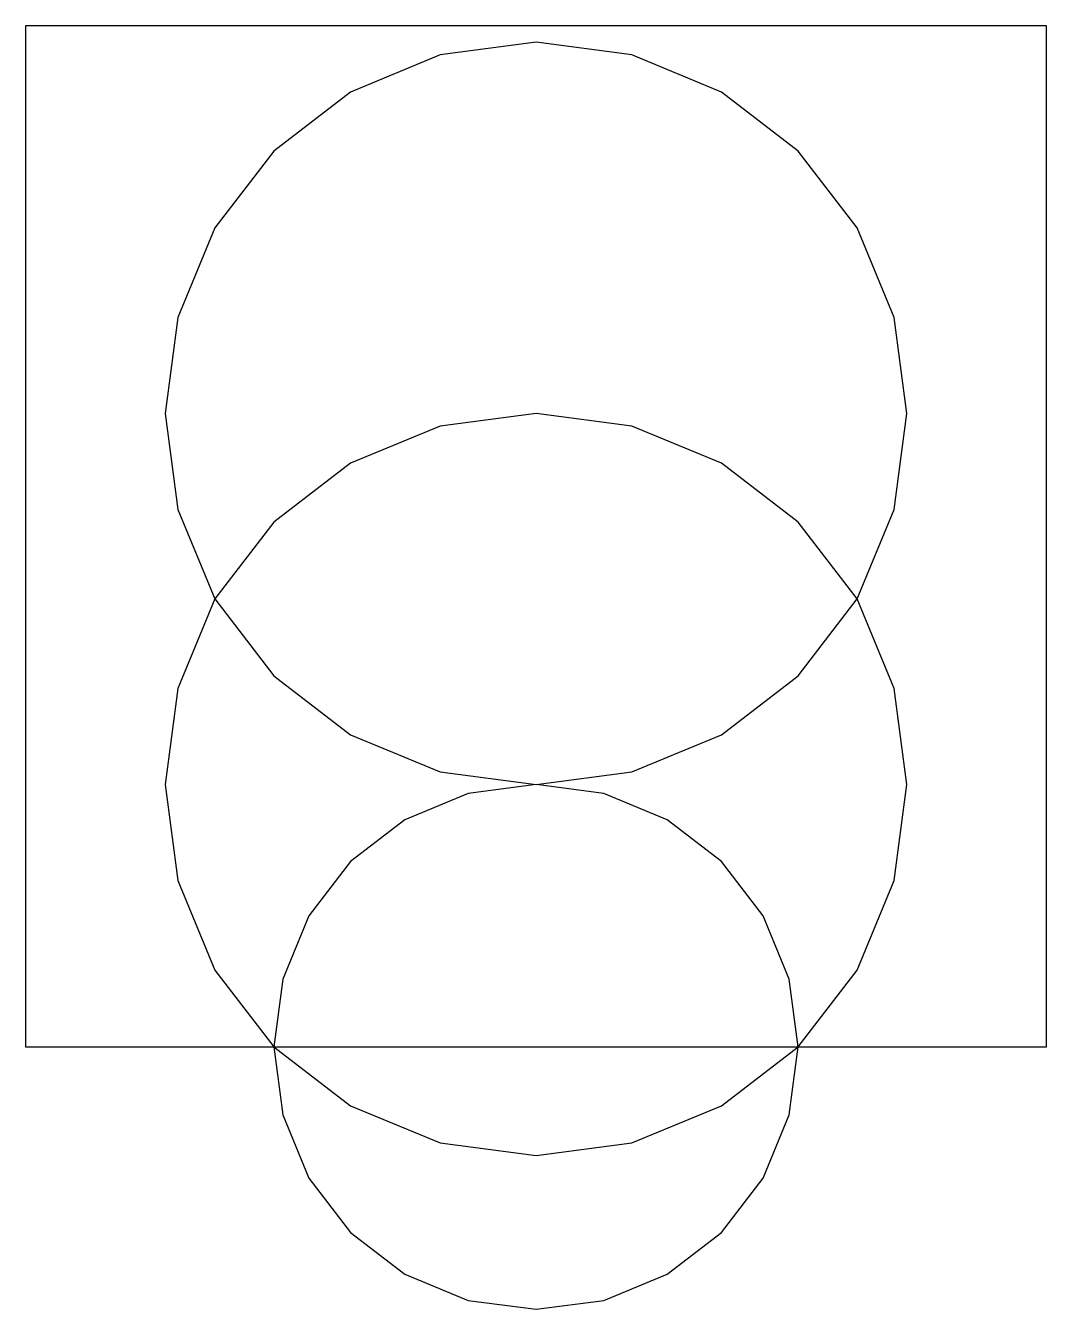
# Model space of a CAD drawing. Header units: metres. Extents: x 0 to 119, y -30 to 119.
import ezdxf

# ---------------------------------------------------------------- set-up
doc = ezdxf.new("R2010")
doc.units = ezdxf.units.M

msp = doc.modelspace()

# ---------------------------------------------------------------- linework, layer by layer
at = {"layer": 'Layer0'}
for p, q in [((0, 118.7), (0, 0)), ((118.7, 118.7), (0, 118.7)), ((118.7, 0), (118.7, 118.7)), ((59.35, 116.77), (48.19, 115.3)), ((70.51, 115.3), (59.35, 116.77)), ((48.19, 115.3), (37.78, 110.99)), ((80.92, 110.99), (70.51, 115.3)), ((37.78, 110.99), (28.85, 104.13)), ((89.85, 104.13), (80.92, 110.99)), ((28.85, 104.13), (22, 95.2)), ((96.7, 95.2), (89.85, 104.13)), ((22, 95.2), (17.69, 84.8)), ((101.01, 84.8), (96.7, 95.2)), ((17.69, 84.8), (16.22, 73.63)), ((102.48, 73.63), (101.01, 84.8)), ((16.22, 73.63), (17.69, 62.47)), ((59.35, 73.63), (48.19, 72.16)), ((70.51, 72.16), (59.35, 73.63)), ((101.01, 62.47), (102.48, 73.63)), ((48.19, 72.16), (37.78, 67.85)), ((80.92, 67.85), (70.51, 72.16)), ((37.78, 67.85), (28.85, 61)), ((89.85, 61), (80.92, 67.85)), ((17.69, 62.47), (22, 52.07)), ((96.7, 52.07), (101.01, 62.47)), ((28.85, 61), (22, 52.07)), ((96.7, 52.07), (89.85, 61)), ((22, 52.07), (17.69, 41.66)), ((22, 52.07), (28.85, 43.13)), ((89.85, 43.13), (96.7, 52.07)), ((101.01, 41.66), (96.7, 52.07)), ((28.85, 43.13), (37.78, 36.28)), ((80.92, 36.28), (89.85, 43.13)), ((17.69, 41.66), (16.22, 30.5)), ((102.48, 30.5), (101.01, 41.66)), ((37.78, 36.28), (48.19, 31.97)), ((70.51, 31.97), (80.92, 36.28)), ((48.19, 31.97), (59.35, 30.5)), ((59.35, 30.5), (70.51, 31.97)), ((16.22, 30.5), (17.69, 19.34)), ((59.35, 30.5), (51.46, 29.46)), ((67.24, 29.46), (59.35, 30.5)), ((101.01, 19.34), (102.48, 30.5)), ((51.46, 29.46), (44.1, 26.41)), ((74.6, 26.41), (67.24, 29.46)), ((44.1, 26.41), (37.78, 21.57)), ((80.92, 21.57), (74.6, 26.41)), ((37.78, 21.57), (32.94, 15.25)), ((85.76, 15.25), (80.92, 21.57)), ((17.69, 19.34), (22, 8.93)), ((96.7, 8.93), (101.01, 19.34)), ((32.94, 15.25), (29.89, 7.89)), ((88.81, 7.89), (85.76, 15.25)), ((22, 8.93), (28.85, 0)), ((29.89, 7.89), (28.85, 0)), ((89.85, 0), (88.81, 7.89)), ((89.85, 0), (96.7, 8.93)), ((0, 0), (28.85, 0)), ((28.85, 0), (37.78, -6.85)), ((28.85, 0), (89.85, 0)), ((28.85, 0), (29.89, -7.89)), ((89.85, 0), (118.7, 0)), ((80.92, -6.85), (89.85, 0)), ((88.81, -7.89), (89.85, 0)), ((37.78, -6.85), (48.19, -11.16)), ((70.51, -11.16), (80.92, -6.85)), ((29.89, -7.89), (32.94, -15.25)), ((85.76, -15.25), (88.81, -7.89)), ((48.19, -11.16), (59.35, -12.63)), ((59.35, -12.63), (70.51, -11.16)), ((32.94, -15.25), (37.78, -21.57)), ((80.92, -21.57), (85.76, -15.25)), ((37.78, -21.57), (44.1, -26.41)), ((74.6, -26.41), (80.92, -21.57)), ((44.1, -26.41), (51.46, -29.46)), ((67.24, -29.46), (74.6, -26.41)), ((51.46, -29.46), (59.35, -30.5)), ((59.35, -30.5), (67.24, -29.46))]:
    msp.add_line(p, q, dxfattribs=at)

doc.saveas('drawing.dxf')
